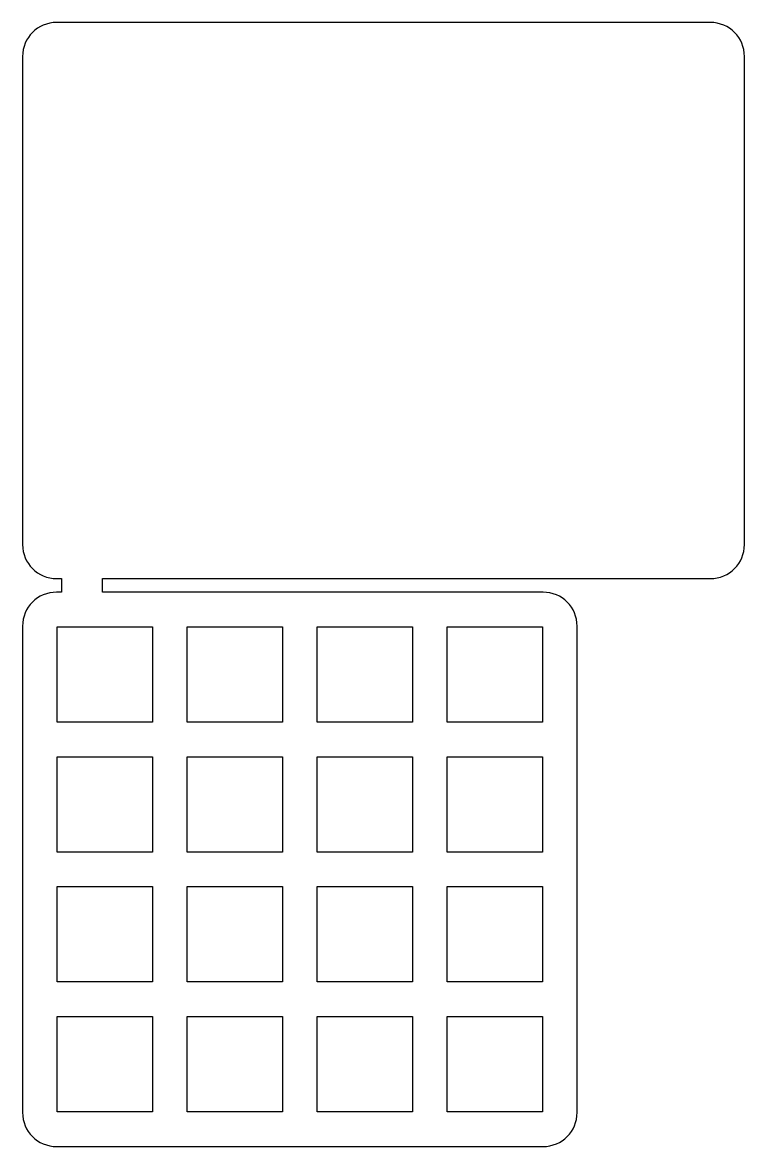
# Model space of a CAD drawing. Extents: x 0 to 106, y 132 to 297.
import ezdxf

# ---------------------------------------------------------------- set-up
doc = ezdxf.new("R2010")
doc.units = 0
doc.layers.add('Layer_1', color=7, linetype='CONTINUOUS')

msp = doc.modelspace()

# ---------------------------------------------------------------- linework, layer by layer
at = {"layer": 'Layer_1', "color": 7}
for points in [[(101.132327, 296.867708), (5.132503, 296.867708), (5.132503, 296.867708)], [(0.132292, 291.867497), (0.132292, 220.177299)], [(106.132539, 220.177299), (106.132539, 291.867497)], [(5.132503, 215.177605), (5.866309, 215.177605), (5.866309, 213.177728), (5.126302, 213.177728)], [(76.563801, 213.177728), (11.866459, 213.177728), (11.866459, 215.177605), (101.132327, 215.177605)], [(0.12609, 208.177516), (0.12609, 136.740017)], [(81.564013, 136.740017), (81.564013, 208.177516)], [(5.126302, 131.740321), (76.563801, 131.740321)]]:
    msp.add_lwpolyline(points, dxfattribs=at)
for points in [[(5.224922, 208.080925), (19.224922, 208.080925), (19.224922, 194.080925), (5.224922, 194.080925)], [(24.304932, 208.080925), (38.304932, 208.080925), (38.304932, 194.080925), (24.304932, 194.080925)], [(43.384933, 208.080925), (57.384933, 208.080925), (57.384933, 194.080925), (43.384933, 194.080925)], [(62.464924, 208.080925), (76.464924, 208.080925), (76.464924, 194.080925), (62.464924, 194.080925)], [(5.224922, 189.00093), (19.224922, 189.00093), (19.224922, 175.00093), (5.224922, 175.00093)], [(24.304932, 189.00093), (38.304932, 189.00093), (38.304932, 175.00093), (24.304932, 175.00093)], [(43.384933, 189.00093), (57.384933, 189.00093), (57.384933, 175.00093), (43.384933, 175.00093)], [(62.464924, 189.00093), (76.464924, 189.00093), (76.464924, 175.00093), (62.464924, 175.00093)], [(5.224922, 169.92091), (19.224922, 169.92091), (19.224922, 155.92091), (5.224922, 155.92091)], [(24.304932, 169.92091), (38.304932, 169.92091), (38.304932, 155.92091), (24.304932, 155.92091)], [(43.384933, 169.92091), (57.384933, 169.92091), (57.384933, 155.92091), (43.384933, 155.92091)], [(62.464924, 169.92091), (76.464924, 169.92091), (76.464924, 155.92091), (62.464924, 155.92091)], [(5.224922, 150.8409), (19.224922, 150.8409), (19.224922, 136.8409), (5.224922, 136.8409)], [(24.304932, 150.8409), (38.304932, 150.8409), (38.304932, 136.8409), (24.304932, 136.8409)], [(43.384933, 150.8409), (57.384933, 150.8409), (57.384933, 136.8409), (43.384933, 136.8409)], [(62.464924, 150.8409), (76.464924, 150.8409), (76.464924, 136.8409), (62.464924, 136.8409)]]:
    msp.add_lwpolyline(points, close=True, dxfattribs=at)
for points in [[(5.132503, 296.867708), (2.362503, 296.867708), (0.132292, 294.637491), (0.132292, 291.867497)], [(106.132539, 291.867497), (106.132539, 294.637491), (103.902326, 296.867708), (101.132327, 296.867708)], [(0.132292, 220.177299), (0.132292, 217.407307), (2.362503, 215.177605), (5.132503, 215.177605)], [(101.132327, 215.177605), (103.902326, 215.177605), (106.132539, 217.407307), (106.132539, 220.177299)], [(5.126302, 213.177728), (2.356302, 213.177728), (0.12609, 210.947516), (0.12609, 208.177516)], [(81.564013, 208.177516), (81.564013, 210.947516), (79.333801, 213.177728), (76.563801, 213.177728)], [(0.12609, 136.740017), (0.12609, 133.970017), (2.356302, 131.740321), (5.126302, 131.740321)], [(76.563801, 131.740321), (79.333801, 131.740321), (81.564013, 133.970017), (81.564013, 136.740017)]]:
    msp.add_open_spline(points, degree=3, dxfattribs=at)

doc.saveas('drawing.dxf')
